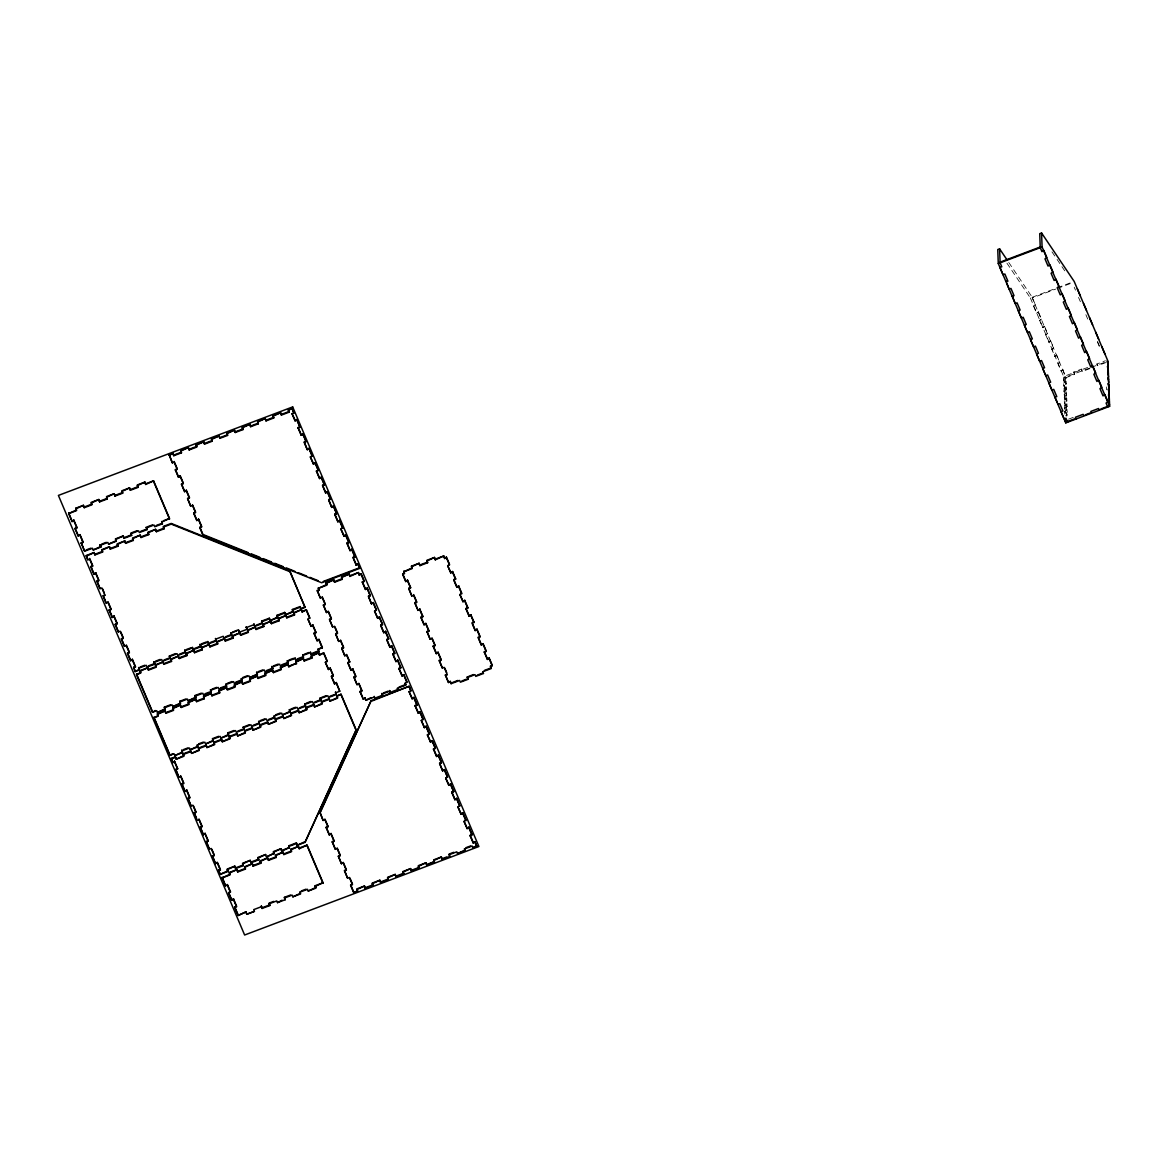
<?xml version="1.0" encoding="UTF-8"?>
<svg xmlns="http://www.w3.org/2000/svg" width="1168" height="1168" viewBox="0 0 1168 1168"><rect width="100%" height="100%" fill="white"/><g stroke="black" fill="none" stroke-linecap="round" stroke-linejoin="round"><path stroke-width="0.75" stroke-dasharray="5 3.75" d="M1006.933 263.165L1030.366 297.971L1055.624 288.438M1057.288 287.81L1072.341 282.116M1089.905 368.606L1082.21 371.512L1081.451 369.103L1073.772 372.008L1074.531 374.417L1066.004 377.644L1032.249 297.957L1055.653 289.109M1057.317 288.481L1072.37 282.802M1008.772 262.464L1032.22 297.285L1035.344 304.673L1033.534 306.045L1036.585 313.258L1038.41 311.885L1036.585 313.258M1033.534 306.045L1035.344 304.673M1038.41 311.885L1041.462 319.098L1039.637 320.47L1042.688 327.682L1044.513 326.31L1042.688 327.682M1039.637 320.47L1041.462 319.098M1044.513 326.31L1047.565 333.508L1045.754 334.895L1048.806 342.107L1050.616 340.72L1048.806 342.107M1045.754 334.895L1047.565 333.508M1050.616 340.72L1053.682 347.933L1051.857 349.32L1054.908 356.517L1056.733 355.145L1054.908 356.517M1051.857 349.32L1053.682 347.933M1056.733 355.145L1059.785 362.357L1057.96 363.73L1061.026 370.942L1062.836 369.57L1061.026 370.942M1057.96 363.73L1059.785 362.357M1087.627 367.453L1065.26 375.906L1066.749 416.231M1106.125 362.489L1097.584 365.701L1096.854 363.978L1105.395 360.751M1063.449 377.337L1065.289 376.651L1066.019 378.374L1064.179 379.074L1063.449 377.337L1063.552 380.169L1064.282 381.907L1066.121 381.206L1065.391 379.469L1063.552 380.169M1067.158 409.472L1065.318 410.172L1064.588 408.435L1066.428 407.749L1067.158 409.472L1067.275 412.304L1065.42 413.005L1064.121 377.658L1089.875 367.935M1091.408 367.351L1106.096 361.803M1063.654 383.002L1065.493 382.301L1066.238 384.024L1064.384 384.725L1063.654 383.002L1063.756 385.82L1064.486 387.557L1066.34 386.856L1065.596 385.133L1063.756 385.82M1063.858 388.652L1065.712 387.951L1066.442 389.689L1064.588 390.375L1063.858 388.652L1063.96 391.484L1064.705 393.207L1066.545 392.506L1065.815 390.784L1063.96 391.484M1064.063 394.302L1065.917 393.616L1066.647 395.339L1064.807 396.04L1064.063 394.302L1064.909 398.857L1066.749 398.171L1066.019 396.434L1064.165 397.135M1064.282 399.967L1066.121 399.266L1066.851 400.989L1065.012 401.69L1064.282 399.967L1064.384 402.785L1065.114 404.522L1066.953 403.821L1066.223 402.084L1064.384 402.785M1064.486 405.617L1066.326 404.916L1067.056 406.654L1065.216 407.34L1064.486 405.617L1064.588 408.435M1064.793 414.1L1064.69 411.267L1066.53 410.567L1067.275 412.304M1065.523 415.823L1067.377 415.136L1066.632 413.399M1068.574 419.151L1073.699 417.21M1051.959 251.85L1056.033 257.894M1057.055 259.413L1066.223 273.035M1097.467 341.436L1099.307 345.772M1074.239 287.24L1075.494 290.19M1078.546 297.402L1080.385 301.724M1085.89 314.703L1087.715 319.039M1097.497 342.107L1099.322 346.443M1082.21 371.512L1081.451 369.103M1074.531 374.417L1073.772 372.008M1062.836 369.57L1066.019 378.374M1030.366 297.971L1064.121 377.658M1064.69 411.267L1065.42 413.005M1106.344 386.929L1106.446 389.762M1097.584 365.701L1096.854 363.978M1066.121 381.206L1066.238 384.024M1066.34 386.856L1066.442 389.689M1066.545 392.506L1066.647 395.339M1066.749 398.171L1066.851 400.989M1066.953 403.821L1067.056 406.654"/><path stroke-width="1.5" d="M288.7 845.807L296.38 842.902L297.139 845.311L305.023 842.347L356.182 729.898L341.056 694.201L336.822 695.792L337.581 698.201L329.902 701.107L329.142 698.698L321.448 701.603L322.207 704.012L314.528 706.917L313.769 704.508L306.074 707.414L306.834 709.823L299.154 712.728L298.395 710.319L290.701 713.21L291.46 715.619L283.78 718.524L283.021 716.115L275.327 719.021L276.086 721.43L268.406 724.335L267.647 721.926L259.953 724.832L260.712 727.241L253.033 730.146L252.273 727.737L244.594 730.642L245.338 733.051L237.659 735.957L236.9 733.548L229.22 736.453L229.965 738.862L222.285 741.768L221.526 739.359L213.846 742.249L214.605 744.658L206.911 747.564L206.152 745.155L198.472 748.06L199.232 750.469L191.537 753.375L190.778 750.966L183.099 753.871L183.858 756.28L176.164 759.185L175.404 756.776L171.185 758.368L172.733 762.66L174.558 761.288L172.733 762.66M305.023 842.347L356.182 729.898M329.23 834.901L331.055 833.529L329.23 834.901L326.179 827.689L328.004 826.316L324.952 819.104L323.127 820.476L319.974 812.417L371.147 700.639L409.209 686.273L410.902 690.916L409.063 691.617L412.114 698.814L413.939 697.442L412.114 698.814M320.003 813.089L371.147 700.639M178.441 477.274L180.266 475.902L178.441 477.274L175.39 470.062L177.229 469.361L174.178 462.163L172.338 462.849L169.185 454.79L173.025 453.33L173.784 455.739L181.463 452.834L180.704 450.425L188.398 447.534L189.158 449.943L196.837 447.037L196.078 444.628L203.772 441.723L204.531 444.132L212.211 441.227L211.452 438.818L219.146 435.912L219.905 438.321L227.585 435.416L226.826 433.007L234.52 430.101L235.279 432.51L242.959 429.605L242.199 427.196L249.894 424.291L250.653 426.7L258.332 423.794L257.573 421.385L265.267 418.494L266.027 420.903L273.706 417.998L272.947 415.589L280.641 412.684L281.4 415.093L289.08 412.187L288.321 409.778L292.161 408.318L293.869 412.976L292.029 413.662L295.081 420.874L296.906 419.502L295.081 420.874M169.199 455.462L173.025 453.33M181.463 452.834L180.733 451.111L188.398 447.534M196.107 445.3L203.772 441.723M212.211 441.227L211.481 439.489L219.146 435.912M227.585 435.416L226.855 433.693L234.52 430.101M242.959 429.605L242.229 427.882L249.894 424.291M258.332 423.794L257.602 422.071L265.267 418.494M273.706 417.998L272.976 416.261L280.641 412.684M289.08 412.187L288.35 410.45L292.161 408.318M173.755 455.067L181.449 452.162M189.128 449.257L196.823 446.351L196.078 444.628M204.502 443.446L212.196 440.54M219.876 437.635L227.57 434.744M235.25 431.839L242.929 428.933M250.624 426.028L258.303 423.123M265.997 420.217L273.677 417.312M281.371 414.406L289.051 411.501M175.39 470.062L177.2 468.689L174.163 461.477M72.066 521.585L73.891 520.213L72.066 521.585L68.678 513.584L76.548 510.606L75.789 508.197L83.483 505.291L84.242 507.7L91.922 504.795L91.162 502.386L98.857 499.481L99.616 501.89L107.295 498.984L106.536 496.575L114.23 493.684L114.99 496.093L122.669 493.188L121.91 490.779L129.604 487.874L130.363 490.283L138.043 487.377L137.284 484.968L144.978 482.063L145.737 484.472L153.592 480.822L145.708 483.8M75.818 508.883L83.483 505.291M91.192 503.072L98.857 499.481M107.295 498.984L106.565 497.261L114.23 493.684M122.669 493.188L121.939 491.451L129.604 487.874M138.043 487.377L137.313 485.64L144.978 482.063M68.678 513.584L76.533 509.934L75.789 508.197M84.213 507.029L91.907 504.123M99.587 501.218L107.281 498.313M114.96 495.407L122.64 492.502M130.334 489.596L138.014 486.691M301.198 435.299L303.008 433.927L301.198 435.299L298.132 428.087L299.957 426.714L296.906 419.502M298.132 428.087L299.957 426.714M184.559 491.699L186.369 490.326L184.559 491.699L181.507 484.486L183.318 483.114L180.266 475.902M181.507 484.486L183.318 483.114M78.168 536.01L79.993 534.637L78.168 536.01L75.117 528.797L76.942 527.425L73.891 520.213M303.008 433.927L306.06 441.139L304.22 441.825L307.301 449.724L309.126 448.351L307.272 449.038M75.117 528.797L76.942 527.425M306.06 441.139L304.249 442.511L307.301 449.724M196.779 520.548L198.589 519.176L196.779 520.548L193.713 513.336L195.567 512.635L192.516 505.423L190.661 506.124L187.61 498.911L189.435 497.539L186.369 490.326M187.61 498.911L189.435 497.539M100.901 547.077L100.156 544.668L100.901 547.077L93.236 549.982L92.491 548.245L84.622 551.223L81.234 543.222L83.045 541.85L79.993 534.637M81.234 543.222L83.045 541.85M313.404 464.149L315.229 462.762L313.404 464.149L310.352 456.936L312.177 455.564L309.126 448.351M86.169 549.953L90.9 548.172M101.704 544.084L106.303 542.346M100.185 545.339L107.865 542.448L108.609 544.171L116.289 541.266L115.53 538.857L123.224 535.951L123.983 538.36L131.663 535.455L130.904 533.046L137.05 530.725M147.81 526.666L152.424 524.914M163.228 520.84L167.958 519.059M115.559 539.543L123.224 535.951M131.663 535.455L130.933 533.732L138.612 530.827L139.357 532.55L147.037 529.659L146.277 527.25L147.037 529.659M146.307 527.921L153.986 525.016L154.731 526.753L162.41 523.848L161.651 521.439M153.592 480.822L169.535 518.461L161.68 522.111L162.41 523.848M100.886 546.405L93.236 549.982M115.53 538.857L116.26 540.594L108.609 544.171M123.954 537.689L130.101 535.367M140.861 531.294L145.474 529.557M156.235 525.483L160.848 523.746M193.713 513.336L195.538 511.964L192.486 504.751M93.936 574.218L95.747 572.846L93.936 574.218L90.885 567.02L92.725 566.319L89.673 559.107L87.819 559.808L86.271 555.515L94.155 552.537L94.915 554.946L102.594 552.041L101.835 549.632L109.529 546.741L110.288 549.15L117.968 546.244L117.209 543.835L124.903 540.93L125.648 543.339L133.342 540.434L132.583 538.025L140.277 535.119L141.021 537.528L148.716 534.623L147.956 532.214L155.636 529.308L156.395 531.717L164.089 528.812L163.33 526.403L171.214 523.425L289.898 571.021L305.052 607.404L300.818 608.995L300.059 606.586L292.38 609.492L293.139 611.901L285.445 614.806L284.685 612.397L277.006 615.302L277.765 617.711L270.071 620.617L269.312 618.208L261.632 621.099L262.391 623.522L254.697 626.413L253.938 624.004L254.697 626.413M86.301 556.202L94.155 552.537M102.594 552.041L101.864 550.318L109.529 546.741M117.968 546.244L117.238 544.507L124.903 540.93M133.342 540.434L132.612 538.696L140.277 535.119M148.716 534.623L147.986 532.9L155.636 529.308M164.089 528.812L163.359 527.089L171.229 524.111L289.927 571.707L305.052 607.404M94.885 554.274L102.565 551.369M110.259 548.464L117.939 545.558M125.633 542.653L133.313 539.747M141.007 536.842L148.686 533.951M156.381 531.046L164.06 528.14M319.521 478.559L321.346 477.186L319.521 478.559L316.47 471.361L318.28 469.974L315.229 462.762M316.47 471.361L318.28 469.974M90.885 567.02L92.695 565.633L89.644 558.421M357.992 563.721L356.182 565.093L357.992 563.721L359.7 568.363L321.653 582.744L202.955 535.148L199.83 527.761L201.655 526.374L198.589 519.176M199.83 527.761L201.67 527.06L198.618 519.848M325.624 492.984L327.449 491.611L325.624 492.984L322.572 485.771L324.397 484.399L321.346 477.186M322.572 485.771L324.397 484.399M112.259 617.492L114.084 616.12L112.259 617.492L109.208 610.28L111.048 609.579L107.996 602.367L106.157 603.068L103.091 595.855L104.945 595.154L101.893 587.957L100.039 588.643L96.988 581.43L98.813 580.058L95.747 572.846M96.988 581.43L98.827 580.744L95.776 573.532M327.449 491.611L330.5 498.824L328.661 499.524L331.741 507.408L333.552 506.036L331.712 506.737M330.5 498.824L328.69 500.196L331.741 507.408M1006.743 259.427L999.604 248.842L997.764 249.529L998.275 263.53L1065.785 422.889L1109.6 406.347L1107.936 361.102L1074.18 281.43L1041.579 232.987L1039.739 233.673L1040.25 247.674L1041.929 251.646L1043.739 250.259L1046.805 257.471L1044.98 258.858L1048.032 266.07L1049.857 264.683L1052.908 271.896L1051.083 273.268L1054.149 280.481L1055.96 279.108L1059.026 286.321L1057.201 287.693L1060.252 294.905L1062.077 293.533L1065.128 300.745L1063.303 302.118L1066.369 309.33L1068.18 307.958L1071.231 315.17L1069.421 316.543L1072.472 323.755L1074.297 322.383L1077.349 329.58L1075.524 330.967L1078.59 338.18L1080.4 336.793L1083.451 344.005L1081.641 345.392L1084.692 352.59L1086.517 351.218L1089.569 358.43L1087.744 359.802L1090.795 367.015L1092.62 365.642L1095.672 372.855L1093.861 374.227L1096.913 381.44L1098.738 380.067L1101.789 387.28L1099.964 388.652L1103.015 395.864L1104.84 394.492L1107.892 401.704L1106.081 403.077L1107.76 407.033L1107.702 405.632M1000.1 262.158L1040.221 247.003M337.844 521.833L339.669 520.461L337.844 521.833L334.793 514.621L336.618 513.248L333.552 506.036M998.275 263.53L1042.09 246.974L1041.579 232.987M334.793 514.621L336.618 513.248M109.208 610.28L111.033 608.908L107.967 601.695M343.961 536.258L345.772 534.886L343.961 536.258L340.895 529.046L342.72 527.673L339.669 520.461M130.597 660.752L132.407 659.38L130.597 660.752L127.531 653.54L129.385 652.854L126.319 645.641L124.48 646.342L121.428 639.13L123.268 638.429L120.216 631.216L118.377 631.917L115.311 624.705L117.136 623.332L114.084 616.12M115.311 624.705L117.136 623.332M350.064 550.683L351.889 549.296L350.064 550.683L347.013 543.47L348.838 542.083L345.772 534.886M347.013 543.47L348.838 542.083M1012.174 296.336L1014.014 295.65L1010.962 288.438L1009.123 289.124L1006.655 282.685M121.428 639.13L123.239 637.743L120.8 631.976M351.889 549.296L354.941 556.508L353.101 557.209L356.152 564.421M354.941 556.508L353.116 557.881L356.182 565.093M127.531 653.54L129.356 652.167L126.305 644.955M323.288 581.445L358.021 568.32M350.926 670.257L352.751 668.87L350.926 670.257L347.874 663.044L349.685 661.657L346.633 654.46L344.823 655.832L341.757 648.62L343.611 647.919L340.545 640.706L338.705 641.407L335.654 634.195L337.494 633.494L334.442 626.282L332.603 626.982L329.537 619.77L331.362 618.398L328.31 611.185L326.485 612.558L323.434 605.345L325.273 604.659L322.222 597.447L320.382 598.133L317.316 590.935L319.171 590.234L318.368 588.351L326.909 585.139L326.149 582.73L333.829 579.824L334.588 582.233L342.282 579.328L341.523 576.919L349.203 574.014L349.962 576.423L358.474 572.524L349.947 575.736M326.179 583.401L333.829 579.824M342.282 579.328L341.552 577.591L349.203 574.014M318.368 588.351L326.879 584.453L326.149 582.73M334.574 581.547L342.253 578.642M317.316 590.935L319.141 589.548L318.353 587.679M361.116 573.692L359.291 575.079L361.116 573.692L364.168 580.905L362.343 582.277L365.409 589.49L367.219 588.117L365.409 589.49M139.401 669.979L138.642 667.57L139.401 669.979L135.167 671.571L133.619 667.293L135.459 666.592L132.407 659.38M133.648 667.965L135.459 666.592M362.343 582.277L364.168 580.905M140.175 666.986L144.788 665.249M155.548 661.176L160.162 659.438M170.922 655.365L175.536 653.627M186.296 649.569L190.91 647.817M201.67 643.758L206.283 642.02M232.417 632.136L237.031 630.399M138.671 668.242L146.35 665.337L147.08 667.074L154.775 664.169L154.015 661.76L154.775 664.169M154.045 662.446L161.724 659.54L162.454 661.263L170.148 658.358L169.389 655.949L170.148 658.358M169.418 656.635L177.098 653.73L177.828 655.452L185.522 652.547L184.763 650.138L185.522 652.547M184.792 650.824L192.472 647.919L193.202 649.656L200.896 646.751L200.137 644.342L200.896 646.751M200.166 645.013L207.846 642.108L208.576 643.845L216.27 640.94L215.511 638.531L216.27 640.94M215.54 639.203L223.219 636.297L223.949 638.035L231.644 635.129L230.884 632.72L231.644 635.129M230.899 633.406L238.564 629.815L239.323 632.224L247.017 629.318L246.258 626.909L247.017 629.318M246.273 627.596L253.967 624.69M261.647 621.785L269.341 618.879M277.02 615.974L284.715 613.069M292.394 610.163L300.088 607.258M405.705 581.562L407.53 580.189L405.705 581.562L402.653 574.349L404.493 573.649L403.705 571.78L412.231 568.553L411.486 566.144L419.166 563.239L419.925 565.648L427.605 562.742L426.846 560.333L434.54 557.428L435.299 559.837L443.811 555.939L435.27 559.165M135.167 671.571L139.372 669.293M148.599 665.818L154.745 663.497M163.973 660.008L170.119 657.686M179.346 654.197L183.96 652.459M194.72 648.386L199.334 646.649M210.094 642.59L214.708 640.838M225.468 636.779L231.614 634.458M256.215 625.157L262.362 622.836L261.632 621.099M270.071 620.617L277.736 617.025L277.006 615.302M285.445 614.806L293.11 611.214L292.38 609.492M300.818 608.995L305.023 606.718M411.501 566.816L419.166 563.239M427.605 562.742L426.875 561.02L434.54 557.428M165.141 709.516L164.381 707.107L165.141 709.516L157.446 712.422L156.716 710.684L152.497 712.29L136.539 674.651L140.773 673.045L140.014 670.636L147.694 667.731L148.453 670.14L156.147 667.235L155.388 664.826L163.067 661.92L163.827 664.329L171.521 661.438L170.762 659.029L178.441 656.124L179.2 658.533L186.895 655.628L186.135 653.219L193.815 650.313L194.574 652.722L202.268 649.817L201.509 647.408L209.189 644.502L209.948 646.911L217.642 644.006L216.883 641.597L224.563 638.692L225.322 641.101L233.016 638.195L232.257 635.786L239.936 632.881L240.696 635.29L248.39 632.399L247.631 629.99L255.31 627.085L256.069 629.494L263.764 626.588L263.004 624.179L270.684 621.274L271.443 623.683L279.137 620.777L278.378 618.368L286.058 615.463L286.817 617.872L294.511 614.967L293.752 612.558L301.432 609.652L302.191 612.061L306.396 609.784L302.162 611.39M403.705 571.78L412.216 567.867L411.486 566.144M419.896 564.976L427.59 562.071M140.043 671.323L147.694 667.731M155.417 665.512L163.067 661.92M171.521 661.438L170.791 659.701L178.441 656.124M186.895 655.628L186.165 653.89L193.815 650.313M202.268 649.817L201.538 648.079L209.189 644.502M217.642 644.006L216.912 642.283L224.563 638.692M233.016 638.195L232.271 636.472L239.936 632.881M247.645 630.662L255.31 627.085M263.764 626.588L263.019 624.851L270.684 621.274M279.137 620.777L278.393 619.04L286.058 615.463M294.511 614.967L293.767 613.244L301.432 609.652M136.539 674.651L140.744 672.374L140.014 670.636M148.438 669.468L156.118 666.563M163.812 663.658L171.492 660.752M179.186 657.847L186.865 654.941M194.56 652.036L202.239 649.131M209.933 646.24L217.613 643.334M225.307 640.429L232.987 637.524M240.666 634.618L248.361 631.713L247.631 629.99M256.04 628.807L263.734 625.902M271.414 622.997L279.108 620.106M286.788 617.2L294.482 614.295M402.653 574.349L404.478 572.977L403.675 571.094M446.439 557.121L444.628 558.494L446.439 557.121L449.505 564.334L447.68 565.706L450.731 572.919L452.556 571.546L450.731 572.919M323.434 605.345L325.259 603.973L322.193 596.76M367.219 588.117L370.271 595.33L368.431 596.03L371.512 603.914L373.337 602.542L371.482 603.243M311.024 626.384L312.834 625.011L311.024 626.384L307.958 619.171L309.783 617.799L306.396 609.784M370.271 595.33L368.46 596.702L371.512 603.914M417.925 610.397L419.75 609.024L417.925 610.397L414.874 603.199L416.713 602.498L413.662 595.286L411.822 595.987L408.771 588.774L410.581 587.387L407.53 580.189M408.771 588.774L410.581 587.387M329.537 619.77L331.391 619.069L328.339 611.871M456.849 587.343L458.659 585.956L456.849 587.343L453.783 580.131L455.608 578.744L452.556 571.546M317.127 640.809L318.952 639.422L317.127 640.809L314.075 633.596L315.9 632.209L312.834 625.011M453.783 580.131L455.608 578.744M314.075 633.596L315.9 632.209M377.614 618.339L379.439 616.967L377.614 618.339L374.563 611.127L376.388 609.754L373.337 602.542M414.874 603.199L416.699 601.812L413.633 594.6M335.654 634.195L337.479 632.822L335.026 627.055M462.951 601.754L464.776 600.381L462.951 601.754L459.9 594.541L461.71 593.169L458.659 585.956M383.732 632.764L385.557 631.392L383.732 632.764L380.68 625.552L382.491 624.179L379.439 616.967M152.497 712.29L155.286 710.538M165.914 706.523L170.528 704.786M164.411 707.779L172.09 704.888L172.82 706.611L180.514 703.705L179.755 701.296L185.902 698.975M179.784 701.983L187.464 699.077L188.194 700.8L195.888 697.895L195.129 695.486L201.276 693.164M212.036 689.105L216.649 687.353M227.41 683.295L232.023 681.557M242.783 677.484L247.397 675.746M258.157 671.673L262.771 669.936M273.531 665.877L278.145 664.125M288.905 660.066L293.518 658.329M304.279 654.255L308.892 652.518M319.521 648.503L322.339 647.437L318.952 639.422M380.68 625.552L382.491 624.179M195.158 696.172L202.838 693.266L203.568 695.004L211.262 692.098L210.503 689.689L211.262 692.098M210.517 690.361L218.212 687.456L218.942 689.193L226.636 686.288L225.877 683.879M226.636 686.288L225.891 684.55L233.585 681.645L234.315 683.382L242.01 680.477L241.265 678.739L248.959 675.849L249.689 677.571L257.383 674.666L256.624 672.257L257.383 674.666M256.639 672.943L264.333 670.038L265.063 671.761L272.757 668.855L271.998 666.446L272.757 668.855M272.013 667.132L279.707 664.227L280.437 665.964L288.116 663.059L287.372 660.65L288.116 663.059M287.386 661.322L295.081 658.416L295.811 660.154L303.49 657.248L302.746 654.839L303.49 657.248M302.76 655.511L310.454 652.605L311.184 654.343L318.864 651.437L318.105 649.028L318.864 651.437M318.134 649.715L322.339 647.437M165.111 708.845L157.446 712.422M179.755 701.296L180.485 703.034L172.82 706.611M194.326 697.807L188.194 700.8M205.086 693.734L209.7 691.996M220.46 687.923L225.074 686.185M235.834 682.127L241.98 679.805L241.265 678.739M257.354 673.994L249.689 677.571M266.581 670.505L272.728 668.184M281.955 664.694L288.102 662.373M297.329 658.883L301.928 657.146M312.703 653.087L317.302 651.335M182.529 752.659L181.77 750.25L182.529 752.659L174.85 755.55L174.105 753.827L169.886 755.419L153.942 717.78L158.162 716.188L157.403 713.779L165.097 710.874L165.856 713.283L173.536 710.378L172.776 707.969L180.471 705.063L181.23 707.472L188.909 704.567L188.15 702.158L195.844 699.252L196.604 701.661L204.283 698.756L203.524 696.347L211.218 693.442L211.963 695.851L219.657 692.96L218.898 690.551L226.592 687.645L227.322 689.368L235.002 686.463L234.272 684.74L241.951 681.835L242.71 684.244L250.405 681.338L249.645 678.929L257.325 676.024L258.084 678.433L265.778 675.527L265.019 673.118L272.699 670.213L273.458 672.622L281.152 669.717L280.393 667.308L288.073 664.402L288.832 666.811L296.497 663.234L288.817 666.14M319.565 654.518L323.784 652.927L319.579 655.204L318.82 652.795L311.141 655.701L311.9 658.11L304.206 661.015L303.446 658.606L295.767 661.511L296.526 663.92M157.432 714.451L165.097 710.874M172.806 708.64L180.471 705.063M188.179 702.844L195.844 699.252M204.283 698.756L203.553 697.033L211.218 693.442M219.657 692.96L218.927 691.222L226.592 687.645M226.607 688.317L227.337 690.054L235.031 687.149L234.301 685.412L241.951 681.835M250.405 681.338L249.675 679.601L257.325 676.024M265.048 673.805L272.699 670.213M280.422 667.994L288.073 664.402M295.796 662.183L303.446 658.606M311.9 658.11L311.17 656.372L318.82 652.795M153.942 717.78L158.133 715.502L157.403 713.779M165.827 712.597L173.506 709.691L172.776 707.969M181.201 706.801L188.88 703.895M196.574 700.99L204.254 698.084M211.948 695.179L219.628 692.274M242.696 683.557L250.375 680.652M258.07 677.761L265.749 674.856L265.019 673.118M273.443 671.95L281.123 669.045M304.191 660.329L311.871 657.423M424.042 624.822L425.853 623.449L424.042 624.822L420.976 617.609L422.801 616.237L419.75 609.024M420.976 617.609L422.801 616.237M341.757 648.62L343.582 647.247L340.53 640.035M469.069 616.178L470.879 614.806L469.069 616.178L466.003 608.966L467.828 607.594L464.776 600.381M466.003 608.966L467.828 607.594M328.412 669.512L330.237 668.14L328.412 669.512L325.361 662.3L327.171 660.927L323.784 652.927M389.835 647.189L391.66 645.802L389.835 647.189L386.783 639.976L388.608 638.604L385.557 631.392M386.783 639.976L388.608 638.604M436.263 653.671L438.073 652.299L436.263 653.671L433.197 646.459L435.051 645.758L431.999 638.546L430.145 639.246L427.094 632.034L428.919 630.662L425.853 623.449M427.094 632.034L428.919 630.662M347.874 663.044L349.685 661.657M472.091 622.719L473.931 622.018L470.879 614.806M334.515 683.937L336.34 682.565L334.515 683.937L331.464 676.725L333.289 675.352L330.237 668.14M473.931 622.018L472.12 623.391L475.172 630.603L476.997 629.231L475.172 630.603M331.464 676.725L333.289 675.352M395.952 661.599L397.762 660.227L395.952 661.599L392.901 654.401L394.711 653.014L391.66 645.802M392.901 654.401L394.711 653.014M433.197 646.459L435.022 645.086L431.97 637.874M363.146 699.092L364.971 697.719L363.146 699.092L360.094 691.879L361.934 691.193L358.883 683.981L357.028 684.667L353.977 677.455L355.802 676.082L352.751 668.87M353.977 677.455L355.831 676.768L352.765 669.556M476.997 629.231L480.048 636.443L478.223 637.816L481.274 645.028L483.099 643.656L481.274 645.028M169.886 755.419L172.674 753.681M183.303 749.666L187.917 747.914M198.677 743.855L203.29 742.118M181.799 750.922L189.479 748.016L190.209 749.754L197.903 746.848L197.173 745.111L204.853 742.206L205.583 743.943L213.277 741.038L212.518 738.629L218.664 736.307M212.547 739.3L220.226 736.409L220.956 738.132L228.651 735.227L227.891 732.818L234.038 730.496M244.798 726.438L249.412 724.686M260.172 720.627L264.786 718.875M275.546 714.816L280.159 713.079M290.92 709.005L295.533 707.268M306.293 703.194L310.907 701.457M321.667 697.398L326.281 695.646M402.055 676.024L403.88 674.651L402.055 676.024L399.003 668.811L400.828 667.439L397.762 660.227M227.921 733.504L235.6 730.599L236.33 732.321L244.024 729.416L243.265 727.007L244.024 729.416M243.294 727.693L250.974 724.788L251.704 726.511L259.398 723.62L258.639 721.211M259.398 723.62L258.668 721.882L266.348 718.977L267.078 720.714L274.772 717.809L274.042 716.072L281.722 713.166L282.452 714.904L290.146 711.998L289.387 709.589L290.146 711.998M289.416 710.261L297.095 707.37L297.825 709.093L305.52 706.187L304.76 703.778L305.52 706.187M304.775 704.465L312.469 701.559L313.199 703.282L320.893 700.377L320.134 697.968L320.893 700.377M320.149 698.654L327.843 695.748L328.573 697.486L336.267 694.58L335.508 692.171L336.267 694.58M335.523 692.843L339.757 691.252L336.34 682.565M399.003 668.811L400.828 667.439M182.5 751.973L174.85 755.55M197.173 745.111L197.874 746.162L190.209 749.754M212.518 738.629L213.248 740.366L205.583 743.943M227.088 735.125L220.956 738.132M237.849 731.066L242.462 729.328M253.222 725.255L257.836 723.518M268.596 719.444L274.743 717.123L274.042 716.072M290.117 711.327L282.452 714.904M299.344 707.837L305.49 705.516M314.718 702.026L320.864 699.705M330.091 696.216L334.705 694.478M171.2 759.054L175.434 757.448M183.113 754.543L190.807 751.652M198.487 748.746L206.181 745.841M213.861 742.936L221.555 740.03M229.235 737.125L236.929 734.219M244.608 731.314L252.303 728.409M259.982 725.518L267.676 722.612M275.356 719.707L283.05 716.802M290.73 713.896L298.424 710.991M306.104 708.085L313.798 705.18M321.477 702.275L329.157 699.369M336.851 696.478L341.056 694.201M1067.61 421.517L1074.429 418.947M1085.364 414.815L1089.978 413.063M1100.898 408.946L1107.731 406.362M176.164 759.185L183.829 755.608L183.099 753.871M191.537 753.375L199.202 749.798L198.472 748.06M206.911 747.564L214.576 743.987L213.846 742.249M222.285 741.768L229.95 738.176L229.22 736.453M237.659 735.957L245.324 732.365L244.594 730.642M253.033 730.146L260.698 726.569L259.953 724.832M268.406 724.335L276.071 720.758L275.327 719.021M283.78 718.524L291.445 714.947L290.701 713.21M299.154 712.728L306.819 709.137L306.074 707.414M314.528 706.917L322.193 703.326L321.448 701.603M329.902 701.107L337.552 697.53L336.822 695.792M468.061 679.294L467.302 676.885L468.061 679.294L460.382 682.2L459.652 680.462L451.111 683.689L450.322 681.82L448.483 682.521L445.417 675.308L447.271 674.608L444.205 667.395L442.365 668.096L439.314 660.884L441.139 659.511L438.073 652.299M439.314 660.884L441.154 660.183L438.102 652.97M360.094 691.879L361.905 690.507L358.853 683.295M487.392 659.453L489.217 658.066L487.392 659.453L484.34 652.24L486.151 650.868L483.099 643.656M484.34 652.24L486.151 650.868M184.953 791.495L186.778 790.123L184.953 791.495L181.901 784.283L183.741 783.597L180.69 776.384L178.835 777.085L175.784 769.873L177.609 768.486L174.558 761.288M175.784 769.873L177.609 768.486M390.419 692.974L389.659 690.565L390.419 692.974L398.113 690.069L397.383 688.332L405.909 685.12L405.121 683.236L406.931 681.864L403.88 674.651M382.739 695.88L381.98 693.471L382.739 695.88L375.045 698.785L374.315 697.048L365.788 700.274L370.884 697.661M383.513 692.887L388.126 691.149M399.062 687.018L405.88 684.433L405.121 683.236M382.009 694.142L389.689 691.237M376.563 697.515L382.71 695.194M391.937 691.719L396.551 689.967M371.176 701.326L409.209 686.273M445.417 675.308L447.271 674.608M489.217 658.066L492.268 665.278L490.443 666.665L491.246 668.534L482.705 671.761L483.435 673.483L475.756 676.389L475.026 674.666L467.331 677.571M181.901 784.283L183.712 782.91L180.66 775.698M452.79 682.375L457.914 680.433M468.85 676.301L473.463 674.564M484.384 670.432L491.217 667.862L490.414 665.979M461.9 680.944L466.499 679.192M477.259 675.133L481.873 673.396M418.232 713.239L420.042 711.867L418.232 713.239L415.166 706.027L416.991 704.654L413.939 697.442M415.166 706.027L416.991 704.654M203.276 834.77L205.101 833.397L203.276 834.77L200.224 827.557L202.064 826.856L199.013 819.644L197.173 820.345L194.122 813.132L195.961 812.432L192.91 805.219L191.056 805.92L188.004 798.708L189.829 797.335L186.778 790.123M188.004 798.708L189.844 798.021L186.792 790.809M424.334 727.664L426.159 726.292L424.334 727.664L421.283 720.452L423.108 719.079L420.042 711.867M194.122 813.132L195.932 811.76L193.494 805.993M430.452 742.089L432.262 740.716L430.452 742.089L427.386 734.876L429.211 733.504L426.159 726.292M200.224 827.557L202.049 826.185L198.983 818.972M436.555 756.514L438.38 755.141L436.555 756.514L433.503 749.301L435.314 747.929L432.262 740.716M433.503 749.301L435.314 747.929M266.392 856.932L274.057 853.355L266.392 856.932L265.632 854.523L257.953 857.429L258.712 859.838L251.018 862.743L250.259 860.334L242.579 863.24L243.338 865.649L235.629 868.554L234.87 866.145L227.205 869.036L227.964 871.445L220.08 874.423L218.533 870.145L220.372 869.445L217.321 862.232L215.496 863.605L212.445 856.407L214.284 855.706L211.233 848.494L209.393 849.194L206.327 841.982L208.152 840.61L205.101 833.397M206.327 841.982L208.152 840.61M438.38 755.141L441.431 762.339L439.591 763.04L442.657 770.938L444.482 769.551L442.643 770.252M441.431 762.339L439.606 763.726L442.657 770.938M212.445 856.407L214.27 855.02L211.817 849.253M448.775 785.349L450.6 783.976L448.775 785.349L445.723 778.136L447.534 776.764L444.482 769.551M326.179 827.689L328.004 826.316M218.547 870.817L220.402 870.131L217.35 862.918M273.327 851.618L281.006 848.713L281.765 851.122L289.43 847.545L281.736 850.45M227.964 871.445L227.22 869.722L234.87 866.145M243.338 865.649L242.594 863.911L250.259 860.334M258.712 859.838L257.967 858.1L265.632 854.523M281.006 848.713L273.341 852.304L274.086 854.027M296.409 843.588L288.715 846.493L289.445 848.216M220.08 874.423L227.935 870.773M235.615 867.868L243.309 864.962M250.989 862.057L258.683 859.152M297.139 845.311L304.994 841.661M231.687 900.294L233.512 898.922L231.687 900.294L228.636 893.082L230.446 891.71L227.395 884.497L225.585 885.87L222.183 877.869L230.067 874.89L229.308 872.481L237.002 869.576L237.746 871.985L245.441 869.08L244.681 866.671L252.361 863.765L253.12 866.174L260.814 863.269L260.055 860.86L267.735 857.954L268.494 860.363L276.188 857.473L275.429 855.064L283.109 852.158L283.868 854.567L291.562 851.662L290.803 849.253L298.482 846.347L299.242 848.756L307.096 845.092L299.227 848.07M229.337 873.153L237.002 869.576M245.441 869.08L244.711 867.357L252.361 863.765M260.814 863.269L260.084 861.546L267.735 857.954M276.188 857.473L275.458 855.735L283.109 852.158M290.832 849.924L298.482 846.347M222.183 877.869L230.038 874.204L229.308 872.481M237.732 871.313L245.411 868.408M253.106 865.503L260.785 862.597M268.479 859.692L276.159 856.786M283.853 853.881L291.533 850.976L290.803 849.253M454.878 799.773L456.703 798.401L454.878 799.773L451.826 792.561L453.651 791.189L450.6 783.976M451.826 792.561L453.651 791.189M426.743 864.51L434.438 861.604L426.773 865.181L426.013 862.772L418.334 865.678L419.093 868.087L411.399 870.992L410.64 868.583L402.96 871.489L403.719 873.898L396.025 876.803L395.266 874.394L387.586 877.299L388.345 879.708L380.651 882.614L379.892 880.205L372.212 883.11L372.972 885.519L365.277 888.425L364.518 886.016L356.839 888.906L357.598 891.315L353.758 892.775L350.619 885.388L352.459 884.687L349.407 877.475L347.568 878.175L344.516 870.963L346.327 869.591L343.275 862.378L341.45 863.751L338.399 856.538L340.253 855.837L337.187 848.625L335.347 849.326L332.296 842.113L334.106 840.741L331.055 833.529M332.296 842.113L334.106 840.741M228.636 893.082L230.446 891.71M460.995 814.198L462.82 812.826L460.995 814.198L457.944 806.986L459.754 805.613L456.703 798.401M338.399 856.538L340.224 855.166L337.172 847.953M238.141 915.508L245.981 911.858L238.141 915.508L234.739 907.507L236.564 906.134L233.512 898.922M234.739 907.507L236.593 906.806L233.527 899.594M467.098 828.623L468.923 827.251L467.098 828.623L464.046 821.411L465.871 820.038L462.82 812.826M344.516 870.963L346.356 870.262L343.304 863.05M273.662 901.404L269.049 903.141L269.808 905.55L262.114 908.456L261.355 906.047L262.114 908.456M269.808 905.55L269.078 903.813L276.758 900.922L277.488 902.645L285.182 899.74L284.423 897.331L290.569 895.009M301.329 890.95L305.943 889.198M284.452 898.017L292.131 895.111L292.861 896.834L300.556 893.929L299.826 892.206L307.505 889.301L308.235 891.023L315.929 888.133L315.17 885.724L323.04 882.745L307.096 845.092M261.384 906.718L253.704 909.624L254.42 911.361L246.74 914.267L246.01 912.529M315.185 886.395L323.04 882.745M246.74 914.267L254.42 911.361M262.099 907.77L269.779 904.864M282.072 900.221L277.488 902.645M299.826 892.206L300.526 893.257L292.861 896.834M315.17 885.724L315.9 887.446L308.235 891.023M473.215 843.048L475.026 841.661L473.215 843.048L470.164 835.835L471.974 834.463L468.923 827.251M470.164 835.835L471.974 834.463M350.619 885.388L352.444 884.001L349.991 878.234M433.708 859.867L441.387 856.976L442.146 859.385L449.841 856.48L449.081 854.071L453.695 852.319M465.988 847.676L470.602 845.939M357.598 891.315L356.868 889.593L364.518 886.016M372.972 885.519L372.242 883.782L379.892 880.205M388.345 879.708L387.601 877.971L395.266 874.394M410.64 868.583L402.975 872.175L403.719 873.898M426.013 862.772L418.348 866.364L419.093 868.087M441.387 856.976L433.722 860.553L434.467 862.291M449.841 856.48L449.096 854.742L456.79 851.837L457.52 853.574L465.214 850.669L464.47 848.932L472.164 846.026L472.894 847.764L476.734 846.318L475.026 841.661M353.758 892.775L357.569 890.644M365.263 887.738L372.942 884.833M380.637 881.928L388.316 879.022M395.996 876.131L403.69 873.226M411.37 870.321L419.064 867.415M442.117 858.699L446.731 856.962M464.47 848.932L465.185 849.983L457.52 853.574M476.719 845.632L472.894 847.764M199.801 527.075L202.94 534.462L248.069 552.566M251.412 553.909L259.778 557.267M263.121 558.596L271.472 561.954M274.816 563.297L283.182 566.641M286.525 567.984L294.876 571.342M298.22 572.685L306.585 576.028M309.929 577.372L318.28 580.73M1107.994 362.518L1107.264 360.795L1108.096 365.35M1108.198 368.168L1107.468 366.445L1108.301 371.001M1108.403 373.833L1107.673 372.096L1108.505 376.651M1108.622 379.483L1107.877 377.76L1108.724 382.316M1108.826 385.133L1108.096 383.411L1108.928 387.966M1109.031 390.798L1108.301 389.061L1109.133 393.616M1109.235 396.448L1108.505 394.711L1109.337 399.281M1109.439 402.099L1108.709 400.376L1109.542 404.931M1042.09 246.974L1109.6 406.347M1076.166 418.976L1075.436 417.239L1083.116 414.348L1083.831 415.399M1064.997 419.75L1065.785 422.889M1012.145 295.665L1015.226 303.549L1017.08 302.848L1020.131 310.06L1018.292 310.761L1021.343 317.973L1023.183 317.273L1026.234 324.485L1024.394 325.186L1027.446 332.398L1029.3 331.697L1032.351 338.91L1030.497 339.611L1033.563 346.823L1035.403 346.122L1038.454 353.335L1036.615 354.035L1039.666 361.248L1041.52 360.547L1044.572 367.759L1042.717 368.446L1045.783 375.658L1047.623 374.972L1050.674 382.184L1048.835 382.87L1051.886 390.083L1053.726 389.382L1056.792 396.594L1054.938 397.295L1057.361 402.391M446.468 557.793L449.519 565.005M452.585 572.218L455.637 579.43M458.688 586.643L461.74 593.855M464.791 601.067L467.857 608.28M470.908 615.478L473.96 622.69M477.011 629.902L480.077 637.115M483.129 644.327L486.18 651.54M489.231 658.752L492.283 665.964M443.811 555.939L444.599 557.808M450.702 572.232L447.68 565.706M453.768 579.445L456.819 586.657M462.922 601.082L459.9 594.541M465.988 608.294L469.04 615.507M472.704 624.15L475.142 629.932M478.208 637.129L481.26 644.342M484.311 651.554L487.363 658.767M443.825 556.61L444.628 558.494M434.569 558.114L435.299 559.837M419.195 563.925L419.925 565.648M444.804 668.154L446.629 672.491M450.293 681.134L451.111 683.689M407.559 580.861L410.61 588.073M419.779 609.711L422.831 616.923M425.882 624.135L428.933 631.333M402.624 573.663L405.69 580.876M408.742 588.088L411.822 595.987M414.844 602.513L417.297 608.28M420.962 616.938L424.013 624.15M427.065 631.362L430.145 639.246M433.182 645.787L436.233 652.985M439.285 660.197L442.365 668.096M445.402 674.622L448.483 682.521M292.19 409.004L293.869 412.976M296.92 420.173L299.986 427.386M303.038 434.598L306.089 441.811M309.14 449.023L312.206 456.235M315.258 463.448L318.309 470.66M321.361 477.873L324.412 485.085M327.478 492.297L330.529 499.495M333.581 506.708L336.632 513.92M339.698 521.132L342.75 528.345M345.801 535.557L348.852 542.77M351.918 549.982L354.97 557.194M358.021 564.407L359.7 568.363M409.223 686.945L410.902 690.916M413.968 698.128L417.02 705.341M420.071 712.553L423.123 719.751M426.174 726.963L429.24 734.176M432.291 741.388L435.343 748.6M438.394 755.813L441.46 763.025M444.512 770.238L447.563 777.45M450.614 784.662L453.68 791.875M456.732 799.073L459.783 806.285M462.835 813.497L465.886 820.71M468.952 827.922L472.003 835.135M475.055 842.347L476.734 846.318M361.131 574.379L364.197 581.591M367.248 588.803L370.3 596.016M373.351 603.214L376.417 610.426M379.469 617.638L382.52 624.851M385.571 632.063L388.623 639.276M391.689 646.488L394.74 653.7M397.792 660.913L400.843 668.125M403.909 675.338L406.96 682.535M295.051 420.203L292.029 413.662M298.117 427.415L301.169 434.627M313.389 463.462L310.352 456.936M316.44 470.675L319.492 477.887M322.543 485.1L325.609 492.312M334.763 513.949L337.829 521.147M343.932 535.572L340.895 529.046M346.984 542.784L350.035 549.997M412.085 698.143L409.063 691.617M415.151 705.355L418.202 712.568M424.305 726.992L421.283 720.452M430.423 741.403L427.386 734.876M433.474 748.615L436.525 755.827M448.746 784.677L445.723 778.136M451.797 791.889L454.863 799.102M460.966 813.527L457.944 806.986M467.083 827.937L464.046 821.411M470.135 835.149L473.186 842.362M358.474 572.524L359.262 574.393M362.328 581.606L365.38 588.818M377.6 617.668L374.563 611.127M380.651 624.865L383.703 632.078M386.754 639.29L389.82 646.503M392.871 653.715L395.923 660.927M398.974 668.14L402.04 675.352M358.503 573.196L359.291 575.079M280.656 413.355L281.4 415.093M349.232 574.685L349.962 576.423M333.858 580.496L334.588 582.233M265.282 419.166L266.027 420.903M374.286 696.376L375.045 698.785M441.416 857.648L442.146 859.385M249.908 424.977L250.653 426.7M364.971 697.719L365.759 699.588M346.662 655.131L349.714 662.344M364.985 698.391L365.788 700.274M317.302 590.249L320.382 598.133M323.405 604.674L326.485 612.558M329.522 619.098L332.603 626.982M335.625 633.523L338.705 641.407M341.742 647.933L344.823 655.832M347.845 662.358L350.896 669.571M353.962 676.783L357.028 684.667M360.065 691.208L362.503 696.975M426.043 863.459L426.773 865.181M234.534 430.788L235.279 432.51M306.425 610.47L309.812 618.471M312.863 625.683L315.915 632.895M318.981 640.108L322.368 648.109M323.813 653.598L327.201 661.614M330.252 668.826L333.303 676.038M336.369 683.236L339.757 691.252M341.085 694.872L356.196 730.569M310.995 625.698L307.958 619.171M314.046 632.91L317.097 640.122M328.383 668.841L325.361 662.3M331.435 676.053L334.501 683.265M300.059 606.586L300.789 608.324M301.461 610.338L302.191 612.061M410.669 869.269L411.399 870.992M318.849 653.467L319.579 655.204M219.175 436.584L219.905 438.321M310.425 651.934L311.184 654.343M329.142 698.698L329.872 700.42M284.685 612.397L285.415 614.12M286.087 616.149L286.817 617.872M395.295 875.066L396.025 876.803M303.476 659.278L304.206 661.015M203.801 442.395L204.531 444.132M295.051 657.745L295.811 660.154M313.769 704.508L314.499 706.231M269.312 618.208L270.042 619.931M270.713 621.945L271.443 623.683M379.921 880.876L380.651 882.614M288.102 665.088L288.832 666.811M188.428 448.205L189.158 449.943M298.395 710.319L299.125 712.042M255.339 627.756L256.069 629.494M364.547 886.687L365.277 888.425M272.728 670.899L273.458 672.622M173.054 454.016L173.784 455.739M283.021 716.115L283.751 717.853M180.295 476.588L183.347 483.786M186.398 490.998L189.45 498.21M324.967 819.79L328.033 827.002M331.084 834.215L334.136 841.413M169.185 454.79L172.338 462.849M175.361 469.375L178.427 476.602M181.478 483.815L184.529 491.027M187.581 498.24L190.661 506.124M193.698 512.65L196.75 519.862M319.974 812.417L323.127 820.476M326.164 827.017L329.215 834.229M332.267 841.442L335.347 849.326M338.37 855.867L341.45 863.751M344.487 870.277L347.568 878.175M350.59 884.702L353.729 892.089M239.966 633.567L240.696 635.29M238.593 630.501L239.323 632.224M257.354 676.71L258.084 678.433M267.647 721.926L268.377 723.664M224.592 639.378L225.322 641.101M241.98 682.506L242.71 684.244M153.607 481.493L169.55 519.132M307.126 845.778L323.069 883.417M252.273 727.737L253.003 729.46M144.993 482.734L145.737 484.472M298.512 847.019L299.242 848.756M296.38 842.902L297.11 844.639M207.816 641.436L208.576 643.845M209.218 645.189L209.948 646.911M155.665 529.995L156.395 531.717M236.9 733.548L237.63 735.271M129.619 488.545L130.363 490.283M283.138 852.83L283.868 854.567M281.035 849.399L281.765 851.122M192.443 647.247L193.202 649.656M193.844 650.985L194.574 652.722M227.891 732.818L228.651 735.227M211.233 694.128L211.963 695.851M140.291 535.791L141.021 537.528M221.526 739.359L222.256 741.081M114.26 494.356L114.99 496.093M284.423 897.331L285.182 899.74M267.764 858.641L268.494 860.363M195.129 695.486L195.888 697.895M178.47 656.796L179.2 658.533M195.859 699.939L196.604 701.661M123.239 536.638L123.983 538.36M124.918 541.602L125.648 543.339M206.152 745.155L206.882 746.892M98.886 500.167L99.616 501.89M252.39 864.451L253.12 866.174M250.288 861.006L251.018 862.743M163.097 662.606L163.827 664.329M180.485 705.735L181.23 707.472M109.544 547.412L110.288 549.15M190.778 750.966L191.508 752.703M83.512 505.978L84.242 507.7M237.016 870.248L237.746 871.985M234.899 866.817L235.629 868.554M147.723 668.417L148.453 670.14M165.111 711.546L165.856 713.283M94.17 553.223L94.915 554.946M245.981 911.858L246.725 913.58M175.404 756.776L176.134 758.499M73.905 520.884L76.971 528.097M80.023 535.309L83.074 542.521M102.477 588.716L104.302 593.037M114.114 616.792L117.165 624.004M132.437 660.066L135.488 667.278M227.424 885.169L230.476 892.381M174.572 761.959L177.638 769.172M205.13 834.069L208.181 841.281M68.649 512.898L72.036 520.913M75.088 528.126L78.154 535.338M81.205 542.536L84.622 551.223M86.271 555.515L87.819 559.808M90.856 566.334L93.907 573.546M96.959 580.759L100.039 588.643M103.689 596.629L106.157 603.068M109.179 609.608L112.23 616.806M115.296 624.019L118.377 631.917M121.399 638.443L124.48 646.342M127.516 652.868L130.568 660.081M133.619 667.293L135.152 670.899M136.525 673.965L152.468 711.604M222.168 877.183L225.585 885.87M228.607 892.396L231.658 899.608M234.724 906.821L238.111 914.836M153.913 717.108L169.856 754.747M171.185 758.368L172.703 761.974M175.755 769.186L178.835 777.085M181.872 783.611L184.924 790.824M187.975 798.036L191.056 805.92M194.092 812.461L196.531 818.228M200.195 826.871L203.261 834.083M206.313 841.296L209.393 849.194M212.415 855.721L215.496 863.605M218.533 870.145L220.051 873.752M1104.811 353.714L1101.76 346.516M1098.694 339.289L1095.642 332.077M1099.205 409.588L1098.489 408.537L1090.81 411.443L1091.511 412.494M1092.591 324.865L1089.54 317.667M1086.488 310.454L1083.422 303.242M1080.371 296.03L1077.319 288.817M1067.581 420.787L1067.625 422.203L1065.946 418.232L1064.106 418.932L1061.055 411.72L1062.895 411.019L1059.843 403.807L1057.974 403.836M1006.042 281.24L1007.911 281.225L1004.86 274.013L1003.005 274.714L999.954 267.501L1001.808 266.8L1000.115 262.829L999.604 248.842M483.435 673.483L482.705 671.761M398.113 690.069L397.383 688.332M104.945 595.154L103.091 595.855M292.686 406.917L58.4 495.422L244.623 935.013L478.909 846.508L292.686 406.917"/></g></svg>
